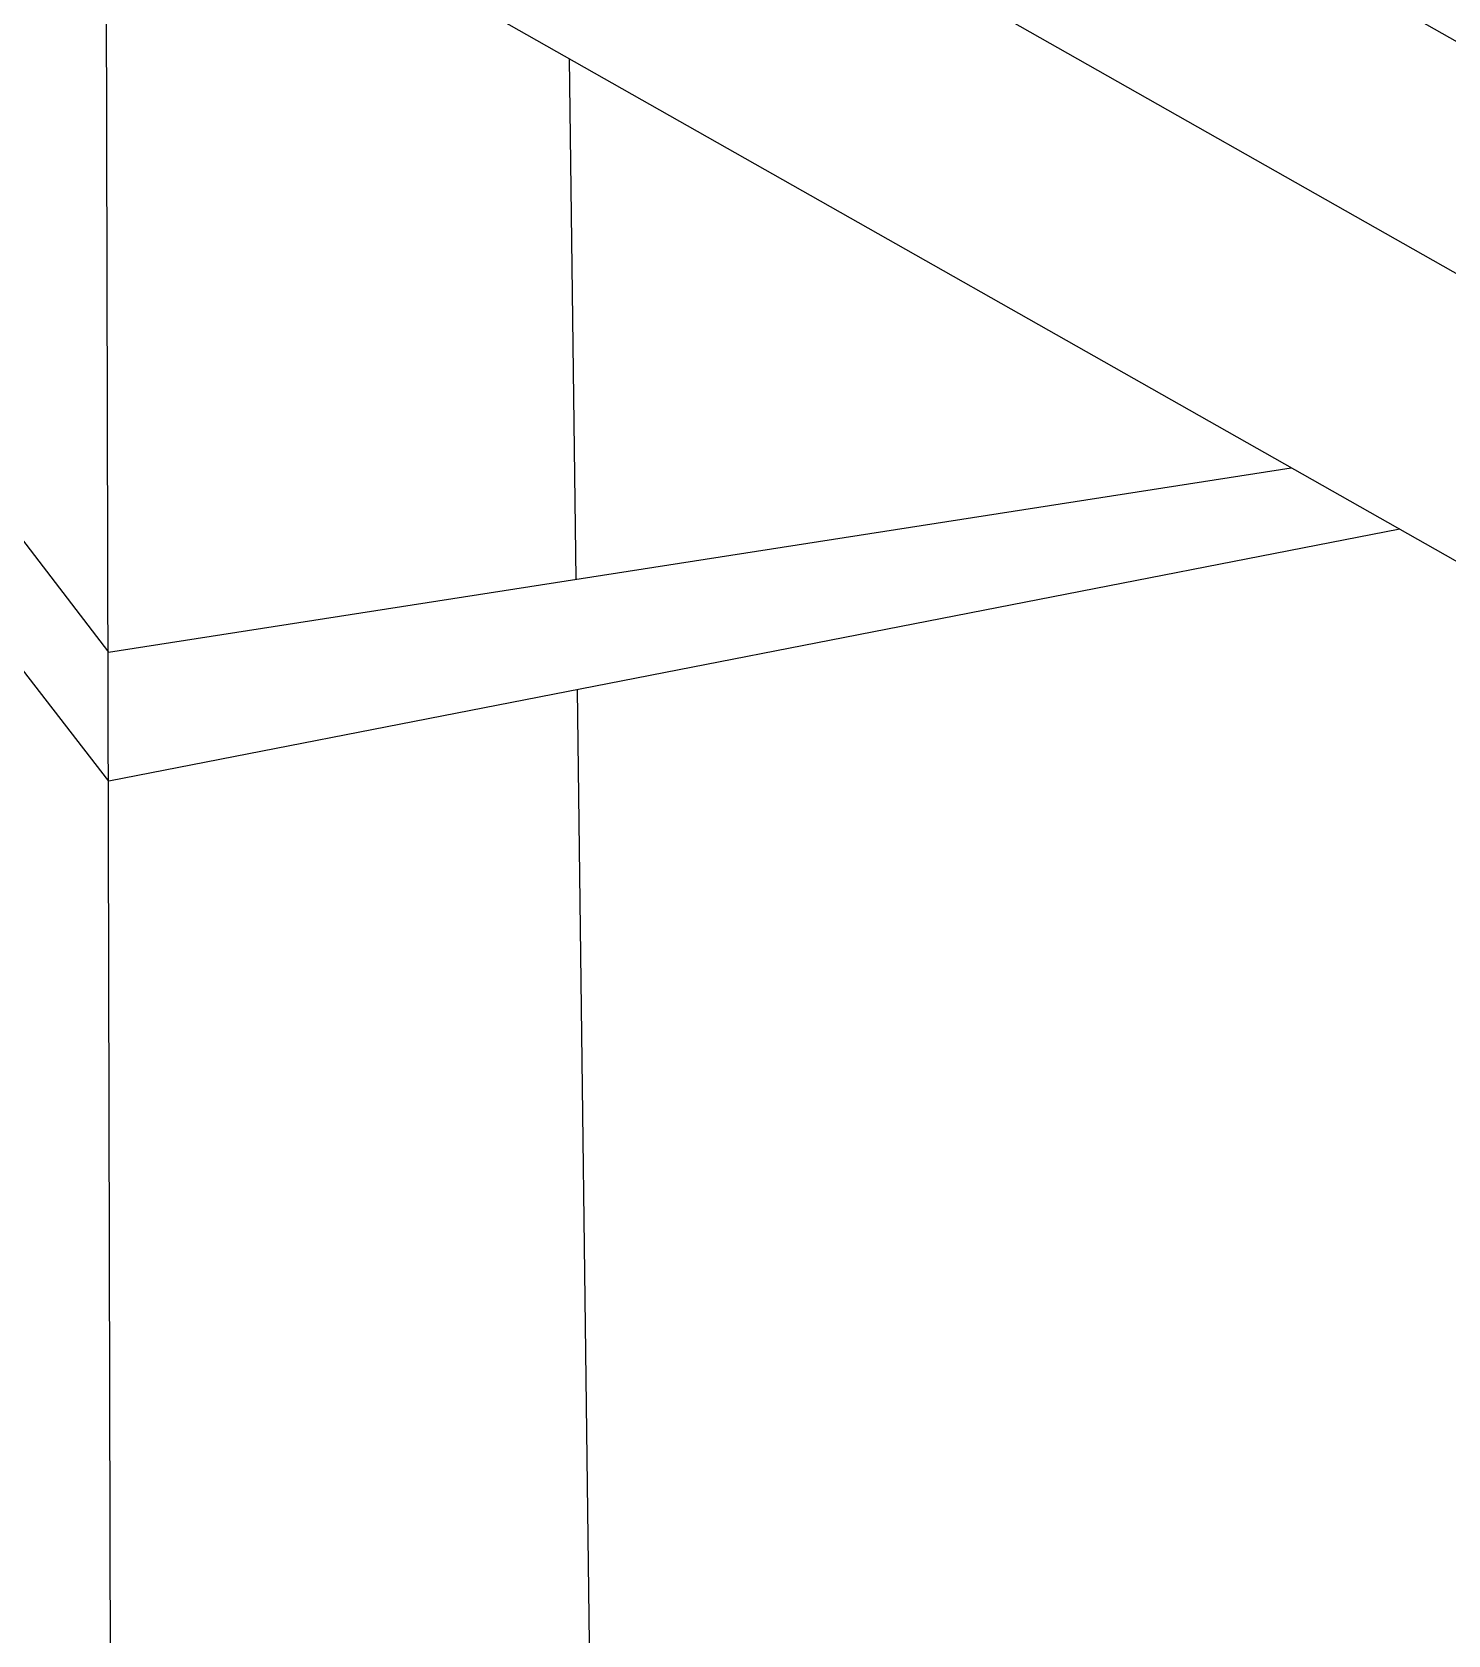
# Model space of a CAD drawing. Header units: metres. Extents: x 324293 to 653279, y 3585589 to 7191434.
# Drawn here: x 334415.921 to 334417.301, y 3600606.077 to 3600607.638 of the extents above; entities that cross this region are included whole.
import ezdxf

# ---------------------------------------------------------------- set-up
doc = ezdxf.new("R2010")
doc.units = ezdxf.units.M
doc.layers.add('Tir bargh', color=10, linetype='Continuous')
doc.layers.add('V-NODE', color=1, linetype='Continuous')

# ---------------------------------------------------------------- blocks, each defined once
blk = doc.blocks.new('E')
at = {"layer": 'Tir bargh'}
for p, q in [((0.96012, 5.01545), (-1.09158, 6.20022)), ((-1.14733, 6.16068), (0.89619, 4.97958)), ((-1.15271, 6.07232), (0.89619, 4.89025)), ((-0.0716, 5.14123), (-0.48896, 5.68938)), ((-0.42821, 5.65433), (-0.07139, 5.18138)), ((-0.07015, 5.44776), (-0.07436, 4.66203)), ((0.07346, 5.36491), (0.07424, 5.20291)), ((-0.07139, 5.18138), (0.29714, 5.23586)), ((0.33077, 5.21646), (-0.0716, 5.14123)), ((0.07441, 5.16853), (0.07727, 4.57427))]:
    blk.add_line(p, q, dxfattribs=at)
blk = doc.blocks.new('*U85', base_point=(334414.463, 3600593.708))
at = {"layer": 'V-NODE', "lineweight": -2, "xscale": 3.131461794368422, "yscale": 3.131461794368422, "zscale": 3.131461794368422}
blk.add_blockref('E', (334414.463, 3600593.708), dxfattribs=at)

msp = doc.modelspace()

# ---------------------------------------------------------------- block references
at = {"layer": 'V-NODE', "color": 3, "rotation": 0.4498703063302869}
msp.add_blockref('*U85', (334416.34612, 3600590.81086, 1313.25213), dxfattribs=at)

doc.saveas('drawing.dxf')
